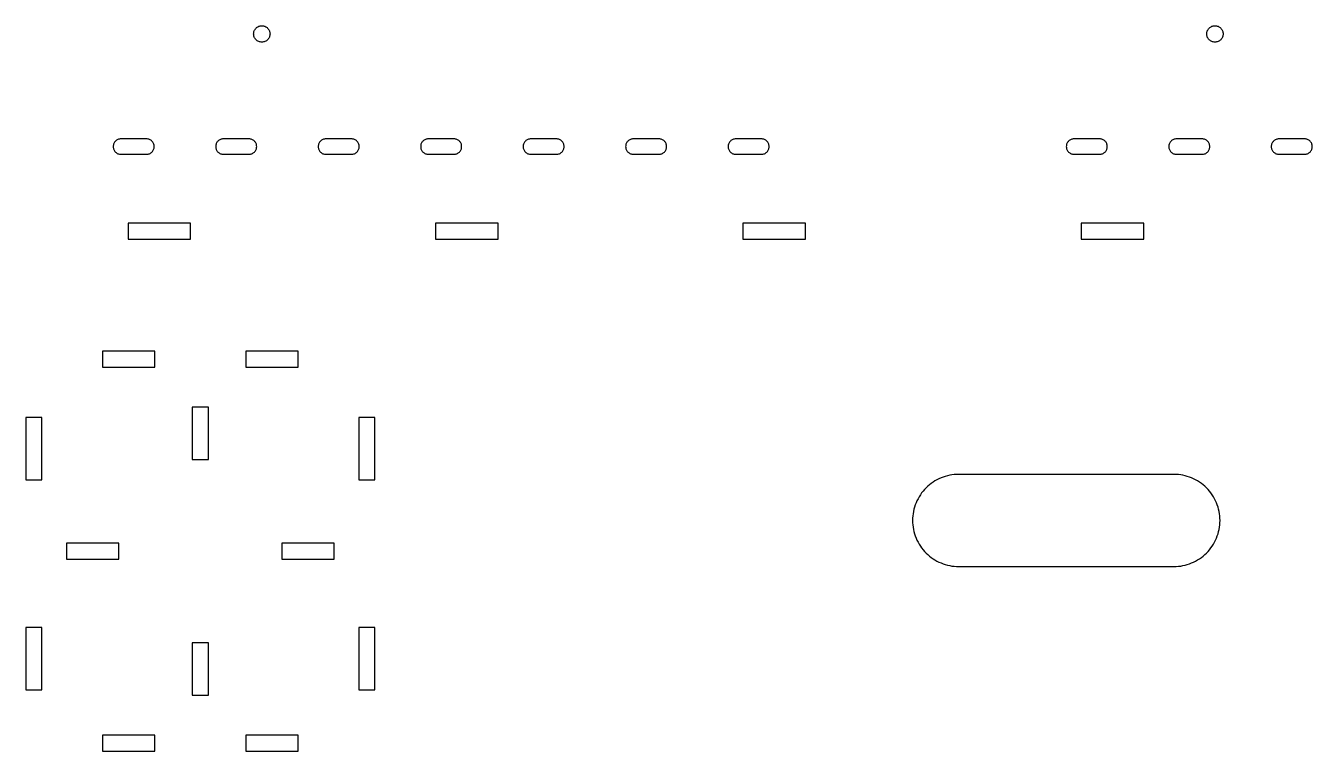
# Model space of a CAD drawing. Header units: millimetres. Extents: x 10 to 526, y -374 to -10.
# Drawn here: x 9.9 to 261, y -374.1 to -232.4 of the extents above; entities that cross this region are included whole.
import ezdxf

# ---------------------------------------------------------------- set-up
doc = ezdxf.new("R2010")
doc.units = ezdxf.units.MM
doc.layers.add('cut_inner', color=7, linetype='Continuous')

msp = doc.modelspace()

# ---------------------------------------------------------------- linework, layer by layer
at = {"layer": 'cut_inner'}
for points in [[(54.4, -234), (54.41, -233.84), (54.43, -233.69), (54.47, -233.54), (54.52, -233.39), (54.59, -233.25), (54.67, -233.11), (54.76, -232.98), (54.87, -232.87), (54.98, -232.76), (55.11, -232.67), (55.25, -232.59), (55.39, -232.52), (55.54, -232.47), (55.69, -232.43), (55.84, -232.41), (56, -232.4), (56.16, -232.41), (56.31, -232.43), (56.46, -232.47), (56.61, -232.52), (56.75, -232.59), (56.89, -232.67), (57.02, -232.76), (57.13, -232.87), (57.24, -232.98), (57.33, -233.11), (57.41, -233.25), (57.48, -233.39), (57.53, -233.54), (57.57, -233.69), (57.59, -233.84), (57.6, -234), (57.59, -234.16), (57.57, -234.31), (57.53, -234.46), (57.48, -234.61), (57.41, -234.75), (57.33, -234.89), (57.24, -235.02), (57.13, -235.13), (57.02, -235.24), (56.89, -235.33), (56.75, -235.41), (56.61, -235.48), (56.46, -235.53), (56.31, -235.57), (56.16, -235.59), (56, -235.6), (55.84, -235.59), (55.69, -235.57), (55.54, -235.53), (55.39, -235.48), (55.25, -235.41), (55.11, -235.33), (54.98, -235.24), (54.87, -235.13), (54.76, -235.02), (54.67, -234.89), (54.59, -234.75), (54.52, -234.61), (54.47, -234.46), (54.43, -234.31), (54.41, -234.16), (54.4, -234)], [(240.4, -234), (240.41, -233.84), (240.43, -233.69), (240.47, -233.54), (240.52, -233.39), (240.59, -233.25), (240.67, -233.11), (240.76, -232.98), (240.87, -232.87), (240.98, -232.76), (241.11, -232.67), (241.25, -232.59), (241.39, -232.52), (241.54, -232.47), (241.69, -232.43), (241.84, -232.41), (242, -232.4), (242.16, -232.41), (242.31, -232.43), (242.46, -232.47), (242.61, -232.52), (242.75, -232.59), (242.89, -232.67), (243.02, -232.76), (243.13, -232.87), (243.24, -232.98), (243.33, -233.11), (243.41, -233.25), (243.48, -233.39), (243.53, -233.54), (243.57, -233.69), (243.59, -233.84), (243.6, -234), (243.59, -234.16), (243.57, -234.31), (243.53, -234.46), (243.48, -234.61), (243.41, -234.75), (243.33, -234.89), (243.24, -235.02), (243.13, -235.13), (243.02, -235.24), (242.89, -235.33), (242.75, -235.41), (242.61, -235.48), (242.46, -235.53), (242.31, -235.57), (242.16, -235.59), (242, -235.6), (241.84, -235.59), (241.69, -235.57), (241.54, -235.53), (241.39, -235.48), (241.25, -235.41), (241.11, -235.33), (240.98, -235.24), (240.87, -235.13), (240.76, -235.02), (240.67, -234.89), (240.59, -234.75), (240.52, -234.61), (240.47, -234.46), (240.43, -234.31), (240.41, -234.16), (240.4, -234)], [(28.5, -257.5), (33.5, -257.5), (33.65, -257.49), (33.79, -257.47), (33.94, -257.44), (34.07, -257.39), (34.21, -257.32), (34.33, -257.25), (34.45, -257.16), (34.56, -257.06), (34.66, -256.95), (34.75, -256.83), (34.82, -256.71), (34.89, -256.57), (34.94, -256.44), (34.97, -256.29), (34.99, -256.15), (35, -256), (35, -256), (34.99, -255.85), (34.97, -255.71), (34.94, -255.56), (34.89, -255.43), (34.82, -255.29), (34.75, -255.17), (34.66, -255.05), (34.56, -254.94), (34.45, -254.84), (34.33, -254.75), (34.21, -254.68), (34.07, -254.61), (33.94, -254.56), (33.79, -254.53), (33.65, -254.51), (33.5, -254.5), (28.5, -254.5), (28.35, -254.51), (28.21, -254.53), (28.06, -254.56), (27.93, -254.61), (27.79, -254.68), (27.67, -254.75), (27.55, -254.84), (27.44, -254.94), (27.34, -255.05), (27.25, -255.17), (27.18, -255.29), (27.11, -255.43), (27.06, -255.56), (27.03, -255.71), (27.01, -255.85), (27, -256), (27, -256), (27.01, -256.15), (27.03, -256.29), (27.06, -256.44), (27.11, -256.57), (27.18, -256.71), (27.25, -256.83), (27.34, -256.95), (27.44, -257.06), (27.55, -257.16), (27.67, -257.25), (27.79, -257.32), (27.93, -257.39), (28.06, -257.44), (28.21, -257.47), (28.35, -257.49), (28.5, -257.5)], [(48.5, -257.5), (53.5, -257.5), (53.65, -257.49), (53.79, -257.47), (53.94, -257.44), (54.07, -257.39), (54.21, -257.32), (54.33, -257.25), (54.45, -257.16), (54.56, -257.06), (54.66, -256.95), (54.75, -256.83), (54.82, -256.71), (54.89, -256.57), (54.94, -256.44), (54.97, -256.29), (54.99, -256.15), (55, -256), (55, -256), (54.99, -255.85), (54.97, -255.71), (54.94, -255.56), (54.89, -255.43), (54.82, -255.29), (54.75, -255.17), (54.66, -255.05), (54.56, -254.94), (54.45, -254.84), (54.33, -254.75), (54.21, -254.68), (54.07, -254.61), (53.94, -254.56), (53.79, -254.53), (53.65, -254.51), (53.5, -254.5), (48.5, -254.5), (48.35, -254.51), (48.21, -254.53), (48.06, -254.56), (47.93, -254.61), (47.79, -254.68), (47.67, -254.75), (47.55, -254.84), (47.44, -254.94), (47.34, -255.05), (47.25, -255.17), (47.18, -255.29), (47.11, -255.43), (47.06, -255.56), (47.03, -255.71), (47.01, -255.85), (47, -256), (47, -256), (47.01, -256.15), (47.03, -256.29), (47.06, -256.44), (47.11, -256.57), (47.18, -256.71), (47.25, -256.83), (47.34, -256.95), (47.44, -257.06), (47.55, -257.16), (47.67, -257.25), (47.79, -257.32), (47.93, -257.39), (48.06, -257.44), (48.21, -257.47), (48.35, -257.49), (48.5, -257.5)], [(68.5, -257.5), (73.5, -257.5), (73.65, -257.49), (73.79, -257.47), (73.94, -257.44), (74.07, -257.39), (74.21, -257.32), (74.33, -257.25), (74.45, -257.16), (74.56, -257.06), (74.66, -256.95), (74.75, -256.83), (74.82, -256.71), (74.89, -256.57), (74.94, -256.44), (74.97, -256.29), (74.99, -256.15), (75, -256), (75, -256), (74.99, -255.85), (74.97, -255.71), (74.94, -255.56), (74.89, -255.43), (74.82, -255.29), (74.75, -255.17), (74.66, -255.05), (74.56, -254.94), (74.45, -254.84), (74.33, -254.75), (74.21, -254.68), (74.07, -254.61), (73.94, -254.56), (73.79, -254.53), (73.65, -254.51), (73.5, -254.5), (68.5, -254.5), (68.35, -254.51), (68.21, -254.53), (68.06, -254.56), (67.93, -254.61), (67.79, -254.68), (67.67, -254.75), (67.55, -254.84), (67.44, -254.94), (67.34, -255.05), (67.25, -255.17), (67.18, -255.29), (67.11, -255.43), (67.06, -255.56), (67.03, -255.71), (67.01, -255.85), (67, -256), (67, -256), (67.01, -256.15), (67.03, -256.29), (67.06, -256.44), (67.11, -256.57), (67.18, -256.71), (67.25, -256.83), (67.34, -256.95), (67.44, -257.06), (67.55, -257.16), (67.67, -257.25), (67.79, -257.32), (67.93, -257.39), (68.06, -257.44), (68.21, -257.47), (68.35, -257.49), (68.5, -257.5)], [(88.5, -257.5), (93.5, -257.5), (93.65, -257.49), (93.79, -257.47), (93.94, -257.44), (94.07, -257.39), (94.21, -257.32), (94.33, -257.25), (94.45, -257.16), (94.56, -257.06), (94.66, -256.95), (94.75, -256.83), (94.82, -256.71), (94.89, -256.57), (94.94, -256.44), (94.97, -256.29), (94.99, -256.15), (95, -256), (95, -256), (94.99, -255.85), (94.97, -255.71), (94.94, -255.56), (94.89, -255.43), (94.82, -255.29), (94.75, -255.17), (94.66, -255.05), (94.56, -254.94), (94.45, -254.84), (94.33, -254.75), (94.21, -254.68), (94.07, -254.61), (93.94, -254.56), (93.79, -254.53), (93.65, -254.51), (93.5, -254.5), (88.5, -254.5), (88.35, -254.51), (88.21, -254.53), (88.06, -254.56), (87.93, -254.61), (87.79, -254.68), (87.67, -254.75), (87.55, -254.84), (87.44, -254.94), (87.34, -255.05), (87.25, -255.17), (87.18, -255.29), (87.11, -255.43), (87.06, -255.56), (87.03, -255.71), (87.01, -255.85), (87, -256), (87, -256), (87.01, -256.15), (87.03, -256.29), (87.06, -256.44), (87.11, -256.57), (87.18, -256.71), (87.25, -256.83), (87.34, -256.95), (87.44, -257.06), (87.55, -257.16), (87.67, -257.25), (87.79, -257.32), (87.93, -257.39), (88.06, -257.44), (88.21, -257.47), (88.35, -257.49), (88.5, -257.5)], [(108.5, -257.5), (113.5, -257.5), (113.65, -257.49), (113.79, -257.47), (113.94, -257.44), (114.07, -257.39), (114.21, -257.32), (114.33, -257.25), (114.45, -257.16), (114.56, -257.06), (114.66, -256.95), (114.75, -256.83), (114.82, -256.71), (114.89, -256.57), (114.94, -256.44), (114.97, -256.29), (114.99, -256.15), (115, -256), (115, -256), (114.99, -255.85), (114.97, -255.71), (114.94, -255.56), (114.89, -255.43), (114.82, -255.29), (114.75, -255.17), (114.66, -255.05), (114.56, -254.94), (114.45, -254.84), (114.33, -254.75), (114.21, -254.68), (114.07, -254.61), (113.94, -254.56), (113.79, -254.53), (113.65, -254.51), (113.5, -254.5), (108.5, -254.5), (108.35, -254.51), (108.21, -254.53), (108.06, -254.56), (107.93, -254.61), (107.79, -254.68), (107.67, -254.75), (107.55, -254.84), (107.44, -254.94), (107.34, -255.05), (107.25, -255.17), (107.18, -255.29), (107.11, -255.43), (107.06, -255.56), (107.03, -255.71), (107.01, -255.85), (107, -256), (107, -256), (107.01, -256.15), (107.03, -256.29), (107.06, -256.44), (107.11, -256.57), (107.18, -256.71), (107.25, -256.83), (107.34, -256.95), (107.44, -257.06), (107.55, -257.16), (107.67, -257.25), (107.79, -257.32), (107.93, -257.39), (108.06, -257.44), (108.21, -257.47), (108.35, -257.49), (108.5, -257.5)], [(128.5, -257.5), (133.5, -257.5), (133.65, -257.49), (133.79, -257.47), (133.94, -257.44), (134.07, -257.39), (134.21, -257.32), (134.33, -257.25), (134.45, -257.16), (134.56, -257.06), (134.66, -256.95), (134.75, -256.83), (134.82, -256.71), (134.89, -256.57), (134.94, -256.44), (134.97, -256.29), (134.99, -256.15), (135, -256), (135, -256), (134.99, -255.85), (134.97, -255.71), (134.94, -255.56), (134.89, -255.43), (134.82, -255.29), (134.75, -255.17), (134.66, -255.05), (134.56, -254.94), (134.45, -254.84), (134.33, -254.75), (134.21, -254.68), (134.07, -254.61), (133.94, -254.56), (133.79, -254.53), (133.65, -254.51), (133.5, -254.5), (128.5, -254.5), (128.35, -254.51), (128.21, -254.53), (128.06, -254.56), (127.93, -254.61), (127.79, -254.68), (127.67, -254.75), (127.55, -254.84), (127.44, -254.94), (127.34, -255.05), (127.25, -255.17), (127.18, -255.29), (127.11, -255.43), (127.06, -255.56), (127.03, -255.71), (127.01, -255.85), (127, -256), (127, -256), (127.01, -256.15), (127.03, -256.29), (127.06, -256.44), (127.11, -256.57), (127.18, -256.71), (127.25, -256.83), (127.34, -256.95), (127.44, -257.06), (127.55, -257.16), (127.67, -257.25), (127.79, -257.32), (127.93, -257.39), (128.06, -257.44), (128.21, -257.47), (128.35, -257.49), (128.5, -257.5)], [(148.5, -257.5), (153.5, -257.5), (153.65, -257.49), (153.79, -257.47), (153.94, -257.44), (154.07, -257.39), (154.21, -257.32), (154.33, -257.25), (154.45, -257.16), (154.56, -257.06), (154.66, -256.95), (154.75, -256.83), (154.82, -256.71), (154.89, -256.57), (154.94, -256.44), (154.97, -256.29), (154.99, -256.15), (155, -256), (155, -256), (154.99, -255.85), (154.97, -255.71), (154.94, -255.56), (154.89, -255.43), (154.82, -255.29), (154.75, -255.17), (154.66, -255.05), (154.56, -254.94), (154.45, -254.84), (154.33, -254.75), (154.21, -254.68), (154.07, -254.61), (153.94, -254.56), (153.79, -254.53), (153.65, -254.51), (153.5, -254.5), (148.5, -254.5), (148.35, -254.51), (148.21, -254.53), (148.06, -254.56), (147.93, -254.61), (147.79, -254.68), (147.67, -254.75), (147.55, -254.84), (147.44, -254.94), (147.34, -255.05), (147.25, -255.17), (147.18, -255.29), (147.11, -255.43), (147.06, -255.56), (147.03, -255.71), (147.01, -255.85), (147, -256), (147, -256), (147.01, -256.15), (147.03, -256.29), (147.06, -256.44), (147.11, -256.57), (147.18, -256.71), (147.25, -256.83), (147.34, -256.95), (147.44, -257.06), (147.55, -257.16), (147.67, -257.25), (147.79, -257.32), (147.93, -257.39), (148.06, -257.44), (148.21, -257.47), (148.35, -257.49), (148.5, -257.5)], [(214.5, -257.5), (219.5, -257.5), (219.65, -257.49), (219.79, -257.47), (219.94, -257.44), (220.07, -257.39), (220.21, -257.32), (220.33, -257.25), (220.45, -257.16), (220.56, -257.06), (220.66, -256.95), (220.75, -256.83), (220.82, -256.71), (220.89, -256.57), (220.94, -256.44), (220.97, -256.29), (220.99, -256.15), (221, -256), (221, -256), (220.99, -255.85), (220.97, -255.71), (220.94, -255.56), (220.89, -255.43), (220.82, -255.29), (220.75, -255.17), (220.66, -255.05), (220.56, -254.94), (220.45, -254.84), (220.33, -254.75), (220.21, -254.68), (220.07, -254.61), (219.94, -254.56), (219.79, -254.53), (219.65, -254.51), (219.5, -254.5), (214.5, -254.5), (214.35, -254.51), (214.21, -254.53), (214.06, -254.56), (213.93, -254.61), (213.79, -254.68), (213.67, -254.75), (213.55, -254.84), (213.44, -254.94), (213.34, -255.05), (213.25, -255.17), (213.18, -255.29), (213.11, -255.43), (213.06, -255.56), (213.03, -255.71), (213.01, -255.85), (213, -256), (213, -256), (213.01, -256.15), (213.03, -256.29), (213.06, -256.44), (213.11, -256.57), (213.18, -256.71), (213.25, -256.83), (213.34, -256.95), (213.44, -257.06), (213.55, -257.16), (213.67, -257.25), (213.79, -257.32), (213.93, -257.39), (214.06, -257.44), (214.21, -257.47), (214.35, -257.49), (214.5, -257.5)], [(234.5, -257.5), (239.5, -257.5), (239.65, -257.49), (239.79, -257.47), (239.94, -257.44), (240.07, -257.39), (240.21, -257.32), (240.33, -257.25), (240.45, -257.16), (240.56, -257.06), (240.66, -256.95), (240.75, -256.83), (240.82, -256.71), (240.89, -256.57), (240.94, -256.44), (240.97, -256.29), (240.99, -256.15), (241, -256), (241, -256), (240.99, -255.85), (240.97, -255.71), (240.94, -255.56), (240.89, -255.43), (240.82, -255.29), (240.75, -255.17), (240.66, -255.05), (240.56, -254.94), (240.45, -254.84), (240.33, -254.75), (240.21, -254.68), (240.07, -254.61), (239.94, -254.56), (239.79, -254.53), (239.65, -254.51), (239.5, -254.5), (234.5, -254.5), (234.35, -254.51), (234.21, -254.53), (234.06, -254.56), (233.93, -254.61), (233.79, -254.68), (233.67, -254.75), (233.55, -254.84), (233.44, -254.94), (233.34, -255.05), (233.25, -255.17), (233.18, -255.29), (233.11, -255.43), (233.06, -255.56), (233.03, -255.71), (233.01, -255.85), (233, -256), (233, -256), (233.01, -256.15), (233.03, -256.29), (233.06, -256.44), (233.11, -256.57), (233.18, -256.71), (233.25, -256.83), (233.34, -256.95), (233.44, -257.06), (233.55, -257.16), (233.67, -257.25), (233.79, -257.32), (233.93, -257.39), (234.06, -257.44), (234.21, -257.47), (234.35, -257.49), (234.5, -257.5)], [(254.5, -257.5), (259.5, -257.5), (259.65, -257.49), (259.79, -257.47), (259.94, -257.44), (260.07, -257.39), (260.21, -257.32), (260.33, -257.25), (260.45, -257.16), (260.56, -257.06), (260.66, -256.95), (260.75, -256.83), (260.82, -256.71), (260.89, -256.57), (260.94, -256.44), (260.97, -256.29), (260.99, -256.15), (261, -256), (261, -256), (260.99, -255.85), (260.97, -255.71), (260.94, -255.56), (260.89, -255.43), (260.82, -255.29), (260.75, -255.17), (260.66, -255.05), (260.56, -254.94), (260.45, -254.84), (260.33, -254.75), (260.21, -254.68), (260.07, -254.61), (259.94, -254.56), (259.79, -254.53), (259.65, -254.51), (259.5, -254.5), (254.5, -254.5), (254.35, -254.51), (254.21, -254.53), (254.06, -254.56), (253.93, -254.61), (253.79, -254.68), (253.67, -254.75), (253.55, -254.84), (253.44, -254.94), (253.34, -255.05), (253.25, -255.17), (253.18, -255.29), (253.11, -255.43), (253.06, -255.56), (253.03, -255.71), (253.01, -255.85), (253, -256), (253, -256), (253.01, -256.15), (253.03, -256.29), (253.06, -256.44), (253.11, -256.57), (253.18, -256.71), (253.25, -256.83), (253.34, -256.95), (253.44, -257.06), (253.55, -257.16), (253.67, -257.25), (253.79, -257.32), (253.93, -257.39), (254.06, -257.44), (254.21, -257.47), (254.35, -257.49), (254.5, -257.5)], [(29.9, -274.07), (42.1, -274.07), (42.1, -270.93), (29.9, -270.93)], [(89.9, -274.07), (102.1, -274.07), (102.1, -270.93), (89.9, -270.93)], [(149.9, -274.07), (162.1, -274.07), (162.1, -270.93), (149.9, -270.93)], [(215.9, -274.07), (228.1, -274.07), (228.1, -270.93), (215.9, -270.93)], [(24.9, -299.07), (35.1, -299.07), (35.1, -295.93), (24.9, -295.93)], [(52.9, -299.07), (63.1, -299.07), (63.1, -295.93), (52.9, -295.93)], [(42.42, -317.1), (45.58, -317.1), (45.58, -306.9), (42.42, -306.9)], [(9.93, -321.1), (13.07, -321.1), (13.07, -308.9), (9.93, -308.9)], [(74.92, -321.1), (78.08, -321.1), (78.08, -308.9), (74.92, -308.9)], [(192, -338), (234, -338), (234.44, -337.99), (234.88, -337.96), (235.32, -337.9), (235.76, -337.83), (236.19, -337.73), (236.61, -337.61), (237.03, -337.47), (237.44, -337.31), (237.85, -337.14), (238.24, -336.94), (238.63, -336.72), (239, -336.48), (239.36, -336.23), (239.71, -335.96), (240.04, -335.67), (240.36, -335.36), (240.67, -335.04), (240.96, -334.71), (241.23, -334.36), (241.48, -334), (241.72, -333.63), (241.94, -333.24), (242.14, -332.85), (242.31, -332.44), (242.47, -332.03), (242.61, -331.61), (242.73, -331.19), (242.83, -330.76), (242.9, -330.32), (242.96, -329.88), (242.99, -329.44), (243, -329), (243, -329), (242.99, -328.56), (242.96, -328.12), (242.9, -327.68), (242.83, -327.24), (242.73, -326.81), (242.61, -326.39), (242.47, -325.97), (242.31, -325.56), (242.14, -325.15), (241.94, -324.76), (241.72, -324.37), (241.48, -324), (241.23, -323.64), (240.96, -323.29), (240.67, -322.96), (240.36, -322.64), (240.04, -322.33), (239.71, -322.04), (239.36, -321.77), (239, -321.52), (238.63, -321.28), (238.24, -321.06), (237.85, -320.86), (237.44, -320.69), (237.03, -320.53), (236.61, -320.39), (236.19, -320.27), (235.76, -320.17), (235.32, -320.1), (234.88, -320.04), (234.44, -320.01), (234, -320), (192, -320), (191.56, -320.01), (191.12, -320.04), (190.68, -320.1), (190.24, -320.17), (189.81, -320.27), (189.39, -320.39), (188.97, -320.53), (188.56, -320.69), (188.15, -320.86), (187.76, -321.06), (187.37, -321.28), (187, -321.52), (186.64, -321.77), (186.29, -322.04), (185.96, -322.33), (185.64, -322.64), (185.33, -322.96), (185.04, -323.29), (184.77, -323.64), (184.52, -324), (184.28, -324.37), (184.06, -324.76), (183.86, -325.15), (183.69, -325.56), (183.53, -325.97), (183.39, -326.39), (183.27, -326.81), (183.17, -327.24), (183.1, -327.68), (183.04, -328.12), (183.01, -328.56), (183, -329), (183, -329), (183.01, -329.44), (183.04, -329.88), (183.1, -330.32), (183.17, -330.76), (183.27, -331.19), (183.39, -331.61), (183.53, -332.03), (183.69, -332.44), (183.86, -332.85), (184.06, -333.24), (184.28, -333.63), (184.52, -334), (184.77, -334.36), (185.04, -334.71), (185.33, -335.04), (185.64, -335.36), (185.96, -335.67), (186.29, -335.96), (186.64, -336.23), (187, -336.48), (187.37, -336.72), (187.76, -336.94), (188.15, -337.14), (188.56, -337.31), (188.97, -337.47), (189.39, -337.61), (189.81, -337.73), (190.24, -337.83), (190.68, -337.9), (191.12, -337.96), (191.56, -337.99), (192, -338)], [(17.9, -336.57), (28.1, -336.57), (28.1, -333.43), (17.9, -333.43)], [(59.9, -336.57), (70.1, -336.57), (70.1, -333.43), (59.9, -333.43)], [(9.93, -362.1), (13.07, -362.1), (13.07, -349.9), (9.93, -349.9)], [(74.92, -362.1), (78.08, -362.1), (78.08, -349.9), (74.92, -349.9)], [(42.42, -363.1), (45.58, -363.1), (45.58, -352.9), (42.42, -352.9)], [(24.9, -374.07), (35.1, -374.07), (35.1, -370.93), (24.9, -370.93)], [(52.9, -374.07), (63.1, -374.07), (63.1, -370.93), (52.9, -370.93)]]:
    msp.add_lwpolyline(points, close=True, dxfattribs=at)

doc.saveas('drawing.dxf')
